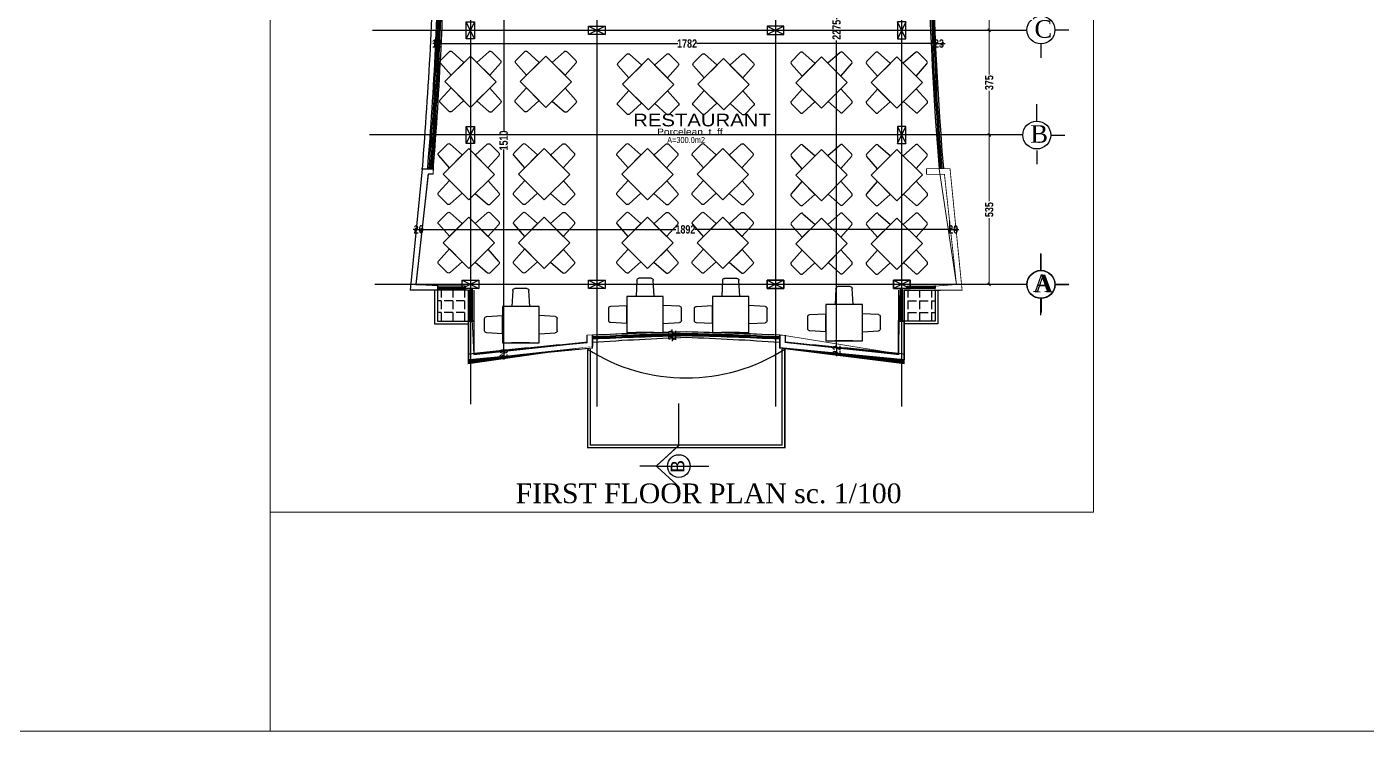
# Model space of a CAD drawing. Extents: x 285329 to 658348, y -83126 to -16980.
# Drawn here: x 344454 to 349257, y -43859 to -41335 of the extents above; entities that cross this region are included whole.
import ezdxf

# ---------------------------------------------------------------- set-up
doc = ezdxf.new("R2010")
doc.units = 0
doc.layers.get('0').update_dxf_attribs({"linetype": 'CONTINUOUS'})
doc.layers.get('DEFPOINTS').update_dxf_attribs({"color": 9, "linetype": 'CONTINUOUS'})
for name, color, linetype, lineweight in [('A-text finishing', 6, 'CONTINUOUS', 13), ('A-text function', 30, 'CONTINUOUS', 20), ('VIS', 8, 'CONTINUOUS', 18)]:
    doc.layers.add(name, color=color, linetype=linetype, lineweight=lineweight)
for name, color, linetype in [('AXIS', 1, 'CONTINUOUS'), ('COLUMN', 5, 'CONTINUOUS'), ('DIM', 3, 'CONTINUOUS'), ('FURNITURE', 4, 'CONTINUOUS'), ('TEXT', 3, 'CONTINUOUS'), ('WALL', 7, 'CONTINUOUS'), ('WALL1', 2, 'CONTINUOUS')]:
    doc.layers.add(name, color=color, linetype=linetype)
doc.styles.add('ARIAL', font='BOD_CB.TTF', dxfattribs={"width": 1.199999999999999})
doc.styles.add('CITYBLUEPRINT', font='cityb___.ttf', dxfattribs={"width": 0.8})
doc.styles.get("Standard").update_dxf_attribs({"font": 'sanss___.ttf', "height": 15})
doc.styles.add('style2', font='romantic.ttf', dxfattribs={"height": 50})
doc.dimstyles.new('50', dxfattribs={"dimtxt": 30, "dimasz": 10, "dimexe": 5, "dimexo": 6, "dimgap": 5, "dimtad": 0, "dimdec": 0, "dimdsep": 46, "dimtxsty": 'CITYBLUEPRINT', "dimblk1": 'OBLIQUE', "dimblk2": 'OBLIQUE', "dimsah": 1, "dimcen": 0.05, "dimdle": 0.03, "dimclre": 22, "dimclrt": 7, "dimadec": 0, "dimazin": 0, "dimtfac": 1, "dimtdec": 0, "dimtix": 1, "dimtmove": 0, "dimatfit": 3, "dimldrblk": 'OBLIQUE', "dimfxl": 1, "dimtolj": 1, "dimtzin": 0, "dimarcsym": 0})

# ---------------------------------------------------------------- blocks, each defined once
blk = doc.blocks.new('sec')
at = {"layer": 'WALL'}
for p, q in [((0, 105.8532076054325), (0, 319.4481774866144)), ((0, 105.8532076054325), (-115.7147705813695, 0)), ((-115.7147705813695, 0), (153.667668904105, 0)), ((0, -105.8532076054325), (0, -153.7743780556848))]:
    blk.add_line(p, q, dxfattribs=at)
at = {"layer": 'WALL', "const_width": 6}
for points in [[(0, 105.8532076054325), (-115.7147705813695, 0), (-201.5248270763404, 0)], [(0, -105.8532076054325), (-115.7147705813695, 0)]]:
    blk.add_lwpolyline(points, dxfattribs=at)
at = {"layer": 'WALL'}
blk.add_circle((0, 0), 57.93203715517805, dxfattribs=at)
blk = doc.blocks.new('COLUMN')
at = {"layer": 'AXIS'}
for p, q in [((236924.6994773077, -9644.256519553426), (236984.6994773077, -9674.256519553428)), ((236984.6994773077, -9644.256519553426), (236924.6994773077, -9674.256519553428))]:
    blk.add_line(p, q, dxfattribs=at)
at = {"layer": 'COLUMN'}
blk.add_lwpolyline([(236924.6994773077, -9644.256519553426), (236984.6994773077, -9644.256519553426), (236984.6994773077, -9674.256519553428), (236924.6994773077, -9674.256519553428)], close=True, dxfattribs=at)
blk = doc.blocks.new('_Oblique')
at = {"color": 0, "lineweight": -2}
blk.add_line((-0.5, -0.5), (0.5, 0.5), dxfattribs=at)
blk = doc.blocks.new('*D2209')
at = {"layer": 'DEFPOINTS', "color": 0, "linetype": 'Continuous', "lineweight": 5, "transparency": 16777216}
for p in [(329436.7379161645, -12603.67152189529), (329436.7379161645, -12978.66452399109), (329436.7379161645, -12978.66452399109)]:
    blk.add_point(p, dxfattribs=at)
at = {"layer": 'VIS', "color": 22, "linetype": 'Continuous', "lineweight": -2, "transparency": 16777216}
for p, q in [((329430.7379161645, -12603.67152189529), (329431.7379161645, -12603.67152189529)), ((329430.7379161645, -12978.66452399109), (329431.7379161645, -12978.66452399109))]:
    blk.add_line(p, q, dxfattribs=at)
at = {"layer": 'VIS', "color": 24, "linetype": 'Continuous', "lineweight": -2, "transparency": 16777216}
for p, q in [((329436.7379161645, -12603.64152189529), (329436.7379161645, -12761.48060077631)), ((329436.7379161645, -12978.69452399108), (329436.7379161645, -12820.85544511006))]:
    blk.add_line(p, q, dxfattribs=at)
at = {"layer": 'VIS', "color": 24, "linetype": 'Continuous', "lineweight": -2, "transparency": 16777216, "xscale": 10, "yscale": 10, "zscale": 10}
for p, rotation in [((329436.7379161645, -12603.67152189529), 90), ((329436.7379161645, -12978.66452399109), 270)]:
    blk.add_blockref('_Oblique', p, dxfattribs=dict(at, rotation=rotation))
at = {"layer": 'VIS', "color": 30, "linetype": 'Continuous', "lineweight": 5, "transparency": 16777216, "insert": (329436.7379161645, -12791.16802294313), "char_height": 30, "attachment_point": 5, "rotation": 90, "style": 'CITYBLUEPRINT'}
blk.add_mtext('\\A1;375', dxfattribs=at)
blk = doc.blocks.new('*D2210')
at = {"layer": 'DEFPOINTS', "color": 0, "linetype": 'Continuous', "lineweight": 5, "transparency": 16777216}
for p in [(329436.7379161645, -12978.66452399109), (329436.7379161637, -13353.66136426775), (329436.7379161645, -13353.66136426775)]:
    blk.add_point(p, dxfattribs=at)
at = {"layer": 'VIS', "color": 22, "linetype": 'Continuous', "lineweight": -2, "transparency": 16777216}
for p, q in [((329430.7379161645, -12978.66452399109), (329431.7379161645, -12978.66452399109)), ((329442.7379161637, -13353.66136426775), (329441.7379161645, -13353.66136426775))]:
    blk.add_line(p, q, dxfattribs=at)
at = {"layer": 'VIS', "color": 24, "linetype": 'Continuous', "lineweight": -2, "transparency": 16777216}
for p, q in [((329436.7379161645, -12978.63452399108), (329436.7379161645, -13136.47552196254)), ((329436.7379161645, -13353.69136426775), (329436.7379161645, -13195.85036629629))]:
    blk.add_line(p, q, dxfattribs=at)
at = {"layer": 'VIS', "color": 24, "linetype": 'Continuous', "lineweight": -2, "transparency": 16777216, "xscale": 10, "yscale": 10, "zscale": 10}
for p, rotation in [((329436.7379161645, -12978.66452399109), 90), ((329436.7379161645, -13353.66136426775), 270)]:
    blk.add_blockref('_Oblique', p, dxfattribs=dict(at, rotation=rotation))
at = {"layer": 'VIS', "color": 30, "linetype": 'Continuous', "lineweight": 5, "transparency": 16777216, "insert": (329436.7379161645, -13166.16294412937), "char_height": 30, "attachment_point": 5, "rotation": 90, "style": 'CITYBLUEPRINT'}
blk.add_mtext('\\A1;375', dxfattribs=at)
blk = doc.blocks.new('*D2211')
at = {"layer": 'DEFPOINTS', "color": 0, "linetype": 'Continuous', "lineweight": 5, "transparency": 16777216}
for p in [(329436.7379161645, -13353.69136426775), (329436.7379161637, -13888.53321777554), (329436.7379161653, -13888.53321777554)]:
    blk.add_point(p, dxfattribs=at)
at = {"layer": 'VIS', "color": 24, "linetype": 'Continuous', "lineweight": -2, "transparency": 16777216}
for p, q in [((329436.7379161653, -13353.66136426775), (329436.7379161653, -13591.15587757208)), ((329436.7379161653, -13888.56321777554), (329436.7379161653, -13651.06870447121))]:
    blk.add_line(p, q, dxfattribs=at)
at = {"layer": 'VIS', "color": 22, "linetype": 'Continuous', "lineweight": -2, "transparency": 16777216}
for p, q in [((329442.7379161645, -13353.69136426775), (329441.7379161652, -13353.69136426775)), ((329442.7379161637, -13888.53321777554), (329441.7379161652, -13888.53321777554))]:
    blk.add_line(p, q, dxfattribs=at)
at = {"layer": 'VIS', "color": 24, "linetype": 'Continuous', "lineweight": -2, "transparency": 16777216, "xscale": 10, "yscale": 10, "zscale": 10}
for p, rotation in [((329436.7379161653, -13353.69136426775), 90), ((329436.7379161653, -13888.53321777554), 270)]:
    blk.add_blockref('_Oblique', p, dxfattribs=dict(at, rotation=rotation))
at = {"layer": 'VIS', "color": 30, "linetype": 'Continuous', "lineweight": 5, "transparency": 16777216, "insert": (329436.7379161653, -13621.11229102159), "char_height": 30, "attachment_point": 5, "rotation": 90, "style": 'CITYBLUEPRINT'}
blk.add_mtext('\\A1;535', dxfattribs=at)
blk = doc.blocks.new('T')
at = {"layer": 'FURNITURE'}
for p, q in [((24.26008537464077, 40.2773500981275), (22.02245481364662, 0)), ((59.79252248664852, 45), (29.25238714070292, 45)), ((67.02245481364662, 0), (64.78482425265247, 40.2773500981275)), ((67.02245481364662, 0), (22.02245481364662, 0)), ((-45, -29.7299323269981), (-45, -60.2700676729437)), ((0, -22.5), (-40.2773500981275, -24.73763056099415)), ((0, -22.5), (0, -67.5)), ((90.71160120709101, -22.5), (130.9889513051603, -24.73763056099415)), ((90.71160120709101, -22.5), (90.71160120709101, -67.5)), ((135.711601207091, -29.7299323269981), (135.711601207091, -60.2700676729437)), ((-40.2773500981275, -65.26236943900585), (0, -67.5)), ((130.9889513051603, -65.26236943900585), (90.71160120709101, -67.5)), ((67.8558006035164, -90), (22.8558006035164, -90)), ((25.09343116451055, -130.2773500981275), (22.8558006035164, -90)), ((67.8558006035164, -90), (65.61817004252225, -130.2773500981275)), ((60.62586827651832, -135), (30.08573293057271, -135))]:
    blk.add_line(p, q, dxfattribs=at)
blk.add_lwpolyline([(90.71160120709101, -90), (0, -90), (0, 0), (90.71160120709101, 0)], close=True, dxfattribs=at)
for centre, start, end in [((29.25238714070292, 40), 90, 176.8201698792108), ((59.79252248664852, 40), 3.179830120789212, 90), ((-40.00000000005821, -29.7299323269981), 93.1798301207892, 180), ((130.711601207091, -29.7299323269981), 0, 86.82016987921078), ((-40.00000000005821, -60.2700676729437), 180, 266.8201698792108), ((130.711601207091, -60.2700676729437), 273.1798301207892, 0), ((30.08573293057271, -130), 183.1798301207891, 270), ((60.6258682764601, -130), 270, 356.8201698792108)]:
    blk.add_arc(centre, 5, start, end, dxfattribs=at)
at = {"layer": 'WALL'}
blk.add_line((124.2175085435156, -65), (124.2175085435156, -65), dxfattribs=at)
blk = doc.blocks.new('I768')
at = {"layer": 'FURNITURE'}
for p, q in [((346190.6930618874, -28974.32270253978), (346187.4708738796, -29032.32208668119)), ((346241.8597713291, -28967.52208668109), (346197.8819764306, -28967.52208668106)), ((346252.2708738801, -29032.32208668119), (346249.0486858722, -28974.32270253978)), ((346285.1832267495, -29032.32208668119), (346154.5585210102, -29032.32208668122)), ((346154.5585210102, -29032.32208668122), (346154.5585210102, -29161.9220866814)), ((346252.2708738801, -29032.32208668119), (346187.4708738796, -29032.32208668119)), ((346285.1832267495, -29161.9220866814), (346285.1832267495, -29032.32208668119)), ((346089.7585210097, -29119.11098413046), (346089.7585210097, -29075.13318923222)), ((346096.5591368684, -29067.94427468909), (346154.5585210102, -29064.72208668121)), ((346154.5585210102, -29129.52208668132), (346154.5585210102, -29064.72208668121)), ((346343.1826108911, -29067.94427468906), (346285.1832267495, -29064.72208668125)), ((346285.1832267495, -29129.52208668135), (346285.1832267495, -29064.72208668125)), ((346349.98322675, -29119.11098413046), (346349.98322675, -29075.13318923225)), ((346154.5585210102, -29129.52208668132), (346096.5591368684, -29126.29989867353)), ((346285.1832267495, -29129.52208668135), (346343.1826108911, -29126.29989867351)), ((346154.5585210102, -29161.9220866814), (346285.1832267495, -29161.9220866814)), ((346251.0708559427, -29161.92208668143), (346186.2708559421, -29161.92208668143))]:
    blk.add_line(p, q, dxfattribs=at)
at = {"layer": 'FURNITURE', "extrusion": (0, 0, -1)}
for centre, major_axis, ratio, start_param, end_param in [((346197.8819764306, -28974.7220866811), (-7.200000000072266, 8e-16), 0.9999999999946334, 0.0554985052594907, 1.570796326798111), ((346241.859771329, -28974.72208668107), (-7.200000000036696, 8e-16), 0.9999999999938572, 1.570796326792395, 3.086094148330695), ((346096.9585210097, -29075.13318923225), (-7.200000000056778, 7.999999999999999e-16), 0.9999999999934434, 0, 1.515297821532736), ((346342.7832267499, -29075.13318923222), (-7.200000000056778, 7.999999999999999e-16), 0.999999999993198, 1.626294832057042, 3.141592653589793), ((346096.9585210097, -29119.11098413046), (-7.200000000056778, 7.999999999999999e-16), 0.9999999999935545, 4.767887485646479, 6.283185307179585), ((346342.78322675, -29119.11098413046), (-7.200000000056778, 7.999999999999999e-16), 0.9999999999934434, 3.141592653589793, 4.65689047512253)]:
    blk.add_ellipse(centre, major_axis=major_axis, ratio=ratio, start_param=start_param, end_param=end_param, dxfattribs=at)
at = {"layer": 'WALL'}
blk.add_line((346333.4317333143, -29068.32208668125), (346333.4317333143, -29068.32208668125), dxfattribs=at)
blk = doc.blocks.new('*D2409')
at = {"layer": 'DEFPOINTS', "color": 0, "linetype": 'Continuous', "lineweight": 5, "transparency": 16777216}
for p in [(346162.294915377, -40987.71338443351), (346162.7673977265, -42497.22839733674), (346163.1272383931, -42497.22839733674)]:
    blk.add_point(p, dxfattribs=at)
at = {"layer": 'VIS', "color": 0, "linetype": 'Continuous', "lineweight": -2, "transparency": 16777216}
for p, q in [((346163.1272383931, -40987.68338443351), (346163.1272383931, -41710.78097805822)), ((346163.1272383931, -42497.25839733674), (346163.1272383931, -41774.16080371202))]:
    blk.add_line(p, q, dxfattribs=at)
at = {"layer": 'VIS', "color": 22, "linetype": 'Continuous', "lineweight": -2, "transparency": 16777216}
for p, q in [((346168.294915377, -40987.71338443351), (346168.1272383931, -40987.71338443351)), ((346168.7673977265, -42497.22839733674), (346168.1272383931, -42497.22839733674))]:
    blk.add_line(p, q, dxfattribs=at)
at = {"layer": 'VIS', "color": 0, "linetype": 'Continuous', "lineweight": -2, "transparency": 16777216, "xscale": 10, "yscale": 10, "zscale": 10}
for p, rotation in [((346163.1272383931, -40987.71338443351), 90), ((346163.1272383931, -42497.22839733674), 270)]:
    blk.add_blockref('_Oblique', p, dxfattribs=dict(at, rotation=rotation))
at = {"layer": 'VIS', "color": 7, "linetype": 'Continuous', "lineweight": 5, "transparency": 16777216, "insert": (346163.1272383931, -41742.47089088507), "char_height": 30, "attachment_point": 5, "rotation": 90, "style": 'CITYBLUEPRINT'}
blk.add_mtext('\\A1;1510', dxfattribs=at)
blk = doc.blocks.new('*D2410')
at = {"layer": 'DEFPOINTS', "color": 0, "linetype": 'Continuous', "lineweight": 5, "transparency": 16777216}
for p in [(346162.7673977265, -42497.22839733674), (346154.994478656, -42517.08778689982), (346163.1272383931, -42517.08778689982)]:
    blk.add_point(p, dxfattribs=at)
at = {"layer": 'VIS', "color": 0, "linetype": 'Continuous', "lineweight": -2, "transparency": 16777216}
for p, q in [((346163.1272383931, -42497.22839733674), (346163.1272383931, -42487.22839733674)), ((346163.1272383931, -42497.22839733674), (346163.1272383931, -42517.08778689982)), ((346163.1272383931, -42517.08778689982), (346163.1272383931, -42527.08778689982))]:
    blk.add_line(p, q, dxfattribs=at)
at = {"layer": 'VIS', "color": 22, "linetype": 'Continuous', "lineweight": -2, "transparency": 16777216}
for p, q in [((346168.7673977265, -42497.22839733674), (346168.1272383931, -42497.22839733674)), ((346160.994478656, -42517.08778689982), (346168.1272383931, -42517.08778689982))]:
    blk.add_line(p, q, dxfattribs=at)
at = {"layer": 'VIS', "color": 0, "linetype": 'Continuous', "lineweight": -2, "transparency": 16777216, "xscale": 10, "yscale": 10, "zscale": 10}
for p, rotation in [((346163.1272383931, -42497.22839733674), 270), ((346163.1272383931, -42517.08778689982), 90)]:
    blk.add_blockref('_Oblique', p, dxfattribs=dict(at, rotation=rotation))
at = {"layer": 'VIS', "color": 7, "linetype": 'Continuous', "lineweight": 5, "transparency": 16777216, "insert": (346163.1272383931, -42507.15809211822), "char_height": 30, "attachment_point": 5, "rotation": 90, "style": 'CITYBLUEPRINT'}
blk.add_mtext('\\A1;20', dxfattribs=at)
blk = doc.blocks.new('*D2415')
at = {"layer": 'DEFPOINTS', "color": 0, "linetype": 'Continuous', "lineweight": 5, "transparency": 16777216}
for p in [(346763.432800816, -42451.24781487978), (346766.5653096863, -42451.24781487978), (346776.6576260912, -42429.3447730499)]:
    blk.add_point(p, dxfattribs=at)
at = {"layer": 'VIS', "color": 22, "linetype": 'Continuous', "lineweight": -2, "transparency": 16777216}
for p, q in [((346770.6576260912, -42429.3447730499), (346761.5653096863, -42429.3447730499)), ((346769.432800816, -42451.24781487978), (346771.5653096863, -42451.24781487978))]:
    blk.add_line(p, q, dxfattribs=at)
at = {"layer": 'VIS', "color": 0, "linetype": 'Continuous', "lineweight": -2, "transparency": 16777216}
for p, q in [((346766.5653096863, -42429.3447730499), (346766.5653096863, -42419.3447730499)), ((346766.5653096863, -42429.3447730499), (346766.5653096863, -42451.24781487978)), ((346766.5653096863, -42451.24781487978), (346766.5653096863, -42461.24781487978))]:
    blk.add_line(p, q, dxfattribs=at)
at = {"layer": 'VIS', "color": 0, "linetype": 'Continuous', "lineweight": -2, "transparency": 16777216, "xscale": 10, "yscale": 10, "zscale": 10}
for p, rotation in [((346766.5653096863, -42429.3447730499), 270), ((346766.5653096863, -42451.24781487978), 90)]:
    blk.add_blockref('_Oblique', p, dxfattribs=dict(at, rotation=rotation))
at = {"layer": 'VIS', "color": 7, "linetype": 'Continuous', "lineweight": 5, "transparency": 16777216, "insert": (346766.5653096863, -42440.29629396478), "char_height": 30, "attachment_point": 5, "rotation": 90, "style": 'CITYBLUEPRINT'}
blk.add_mtext('\\A1;22', dxfattribs=at)
blk = doc.blocks.new('*D2419')
at = {"layer": 'DEFPOINTS', "color": 0, "linetype": 'Continuous', "lineweight": 5, "transparency": 16777216}
for p in [(347356.022350778, -40208.29271339197), (347356.022350778, -42483.29230182619), (347359.4772340707, -42483.29230182619)]:
    blk.add_point(p, dxfattribs=at)
at = {"layer": 'VIS', "color": 22, "linetype": 'Continuous', "lineweight": -2, "transparency": 16777216}
for p, q in [((347350.022350778, -40208.29271339197), (347351.022350778, -40208.29271339197)), ((347353.4772340707, -42483.29230182619), (347351.022350778, -42483.29230182619))]:
    blk.add_line(p, q, dxfattribs=at)
at = {"layer": 'VIS', "color": 0, "linetype": 'Continuous', "lineweight": -2, "transparency": 16777216}
for p, q in [((347356.022350778, -40208.26271339197), (347356.022350778, -41307.34792479463)), ((347356.022350778, -42483.32230182619), (347356.022350778, -41384.23709042352))]:
    blk.add_line(p, q, dxfattribs=at)
at = {"layer": 'VIS', "color": 0, "linetype": 'Continuous', "lineweight": -2, "transparency": 16777216, "xscale": 10, "yscale": 10, "zscale": 10}
for p, rotation in [((347356.022350778, -40208.29271339197), 90), ((347356.022350778, -42483.29230182619), 270)]:
    blk.add_blockref('_Oblique', p, dxfattribs=dict(at, rotation=rotation))
at = {"layer": 'VIS', "color": 7, "linetype": 'Continuous', "lineweight": 5, "transparency": 16777216, "insert": (347356.022350778, -41345.79250760902), "char_height": 30, "attachment_point": 5, "rotation": 90, "style": 'CITYBLUEPRINT'}
blk.add_mtext('\\A1;2275', dxfattribs=at)
blk = doc.blocks.new('*D2420')
at = {"layer": 'DEFPOINTS', "color": 0, "linetype": 'Continuous', "lineweight": 5, "transparency": 16777216}
for p in [(347356.022350778, -42505.19631585323), (347357.3476943809, -42505.19631585323), (347359.4772340707, -42483.29230182619)]:
    blk.add_point(p, dxfattribs=at)
at = {"layer": 'VIS', "color": 22, "linetype": 'Continuous', "lineweight": -2, "transparency": 16777216}
for p, q in [((347353.4772340707, -42483.29230182619), (347351.022350778, -42483.29230182619)), ((347351.3476943809, -42505.19631585323), (347351.022350778, -42505.19631585323))]:
    blk.add_line(p, q, dxfattribs=at)
at = {"layer": 'VIS', "color": 0, "linetype": 'Continuous', "lineweight": -2, "transparency": 16777216}
for p, q in [((347356.022350778, -42483.29230182619), (347356.022350778, -42473.29230182619)), ((347356.022350778, -42483.29230182619), (347356.022350778, -42505.19631585323)), ((347356.022350778, -42505.19631585323), (347356.022350778, -42515.19631585323))]:
    blk.add_line(p, q, dxfattribs=at)
at = {"layer": 'VIS', "color": 0, "linetype": 'Continuous', "lineweight": -2, "transparency": 16777216, "xscale": 10, "yscale": 10, "zscale": 10}
for p, rotation in [((347356.022350778, -42483.29230182619), 270), ((347356.022350778, -42505.19631585323), 90)]:
    blk.add_blockref('_Oblique', p, dxfattribs=dict(at, rotation=rotation))
at = {"layer": 'VIS', "color": 7, "linetype": 'Continuous', "lineweight": 5, "transparency": 16777216, "insert": (347356.022350778, -42494.24430883965), "char_height": 30, "attachment_point": 5, "rotation": 90, "style": 'CITYBLUEPRINT'}
blk.add_mtext('\\A1;22', dxfattribs=at)
blk = doc.blocks.new('*D2447')
at = {"layer": 'DEFPOINTS', "color": 0, "linetype": 'Continuous', "lineweight": 5, "transparency": 16777216}
for p in [(345929.1080185919, -41395.27874665294), (345919.1184434237, -41401.98098008314), (345929.1080185919, -41402.4374753846)]:
    blk.add_point(p, dxfattribs=at)
at = {"layer": 'VIS', "color": 0, "linetype": 'Continuous', "lineweight": -2, "transparency": 16777216}
for p, q in [((345919.1184434237, -41395.27874665294), (345909.1184434237, -41395.27874665294)), ((345919.1184434237, -41395.27874665294), (345929.1080185919, -41395.27874665294)), ((345929.1080185919, -41395.27874665294), (345939.1080185919, -41395.27874665294))]:
    blk.add_line(p, q, dxfattribs=at)
at = {"layer": 'VIS', "color": 22, "linetype": 'Continuous', "lineweight": -2, "transparency": 16777216}
for p, q in [((345919.1184434237, -41395.98098008314), (345919.1184434237, -41390.27874665294)), ((345929.1080185919, -41396.4374753846), (345929.1080185919, -41390.27874665294))]:
    blk.add_line(p, q, dxfattribs=at)
at = {"layer": 'VIS', "color": 0, "linetype": 'Continuous', "lineweight": -2, "transparency": 16777216, "xscale": 10, "yscale": 10, "zscale": 10}
blk.add_blockref('_Oblique', (345919.1184434237, -41395.27874665294), dxfattribs=at)
at = {"layer": 'VIS', "color": 0, "linetype": 'Continuous', "lineweight": -2, "transparency": 16777216, "xscale": 10, "yscale": 10, "zscale": 10, "rotation": 180}
blk.add_blockref('_Oblique', (345929.1080185919, -41395.27874665294), dxfattribs=at)
at = {"layer": 'VIS', "color": 7, "linetype": 'Continuous', "lineweight": 5, "transparency": 16777216, "insert": (345924.1132310078, -41395.27874665294), "char_height": 30, "attachment_point": 5, "style": 'CITYBLUEPRINT'}
blk.add_mtext('\\A1;10', dxfattribs=at)
blk = doc.blocks.new('*D2448')
at = {"layer": 'DEFPOINTS', "color": 0, "linetype": 'Continuous', "lineweight": 5, "transparency": 16777216}
for p in [(347711.234237278, -41390.5011133609), (347711.234237278, -41395.27874665294), (345929.1080185919, -41402.4374753846)]:
    blk.add_point(p, dxfattribs=at)
at = {"layer": 'VIS', "color": 0, "linetype": 'Continuous', "lineweight": -2, "transparency": 16777216}
for p, q in [((345929.0780185919, -41395.27874665294), (346786.6281640495, -41395.27874665294)), ((347711.264237278, -41395.27874665294), (346853.7140918204, -41395.27874665294))]:
    blk.add_line(p, q, dxfattribs=at)
at = {"layer": 'VIS', "color": 22, "linetype": 'Continuous', "lineweight": -2, "transparency": 16777216}
for p, q in [((345929.1080185919, -41396.4374753846), (345929.1080185919, -41390.27874665294)), ((347711.234237278, -41396.5011133609), (347711.234237278, -41400.27874665294))]:
    blk.add_line(p, q, dxfattribs=at)
at = {"layer": 'VIS', "color": 0, "linetype": 'Continuous', "lineweight": -2, "transparency": 16777216, "xscale": 10, "yscale": 10, "zscale": 10, "rotation": 180}
blk.add_blockref('_Oblique', (345929.1080185919, -41395.27874665294), dxfattribs=at)
at = {"layer": 'VIS', "color": 0, "linetype": 'Continuous', "lineweight": -2, "transparency": 16777216, "xscale": 10, "yscale": 10, "zscale": 10}
blk.add_blockref('_Oblique', (347711.234237278, -41395.27874665294), dxfattribs=at)
at = {"layer": 'VIS', "color": 7, "linetype": 'Continuous', "lineweight": 5, "transparency": 16777216, "insert": (346820.1711279349, -41395.27874665294), "char_height": 30, "attachment_point": 5, "style": 'CITYBLUEPRINT'}
blk.add_mtext('\\A1;1782', dxfattribs=at)
blk = doc.blocks.new('*D2449')
at = {"layer": 'DEFPOINTS', "color": 0, "linetype": 'Continuous', "lineweight": 5, "transparency": 16777216}
for p in [(347711.234237278, -41390.5011133609), (347734.4713787279, -41389.47522374648), (347734.4713787279, -41395.27874665294)]:
    blk.add_point(p, dxfattribs=at)
at = {"layer": 'VIS', "color": 0, "linetype": 'Continuous', "lineweight": -2, "transparency": 16777216}
for p, q in [((347711.234237278, -41395.27874665294), (347701.234237278, -41395.27874665294)), ((347711.234237278, -41395.27874665294), (347734.4713787279, -41395.27874665294)), ((347734.4713787279, -41395.27874665294), (347744.4713787279, -41395.27874665294))]:
    blk.add_line(p, q, dxfattribs=at)
at = {"layer": 'VIS', "color": 22, "linetype": 'Continuous', "lineweight": -2, "transparency": 16777216}
for p, q in [((347711.234237278, -41396.5011133609), (347711.234237278, -41400.27874665294)), ((347734.4713787279, -41395.47522374648), (347734.4713787279, -41400.27874665294))]:
    blk.add_line(p, q, dxfattribs=at)
at = {"layer": 'VIS', "color": 0, "linetype": 'Continuous', "lineweight": -2, "transparency": 16777216, "xscale": 10, "yscale": 10, "zscale": 10}
blk.add_blockref('_Oblique', (347711.234237278, -41395.27874665294), dxfattribs=at)
at = {"layer": 'VIS', "color": 0, "linetype": 'Continuous', "lineweight": -2, "transparency": 16777216, "xscale": 10, "yscale": 10, "zscale": 10, "rotation": 180}
blk.add_blockref('_Oblique', (347734.4713787279, -41395.27874665294), dxfattribs=at)
at = {"layer": 'VIS', "color": 7, "linetype": 'Continuous', "lineweight": 5, "transparency": 16777216, "insert": (347722.852808003, -41395.27874665294), "char_height": 30, "attachment_point": 5, "style": 'CITYBLUEPRINT'}
blk.add_mtext('\\A1;23', dxfattribs=at)
blk = doc.blocks.new('*D2450')
at = {"layer": 'DEFPOINTS', "color": 0, "linetype": 'Continuous', "lineweight": 5, "transparency": 16777216}
for p in [(345868.25497293, -42060.99278717882), (345848.6539409542, -42077.26615229031), (345868.25497293, -42079.4129825634)]:
    blk.add_point(p, dxfattribs=at)
at = {"layer": 'VIS', "color": 0, "linetype": 'Continuous', "lineweight": -2, "transparency": 16777216}
for p, q in [((345848.6539409542, -42060.99278717882), (345838.6539409542, -42060.99278717882)), ((345848.6539409542, -42060.99278717882), (345868.25497293, -42060.99278717882)), ((345868.25497293, -42060.99278717882), (345878.25497293, -42060.99278717882))]:
    blk.add_line(p, q, dxfattribs=at)
at = {"layer": 'VIS', "color": 22, "linetype": 'Continuous', "lineweight": -2, "transparency": 16777216}
for p, q in [((345848.6539409542, -42071.26615229031), (345848.6539409542, -42055.99278717882)), ((345868.25497293, -42073.4129825634), (345868.25497293, -42055.99278717882))]:
    blk.add_line(p, q, dxfattribs=at)
at = {"layer": 'VIS', "color": 0, "linetype": 'Continuous', "lineweight": -2, "transparency": 16777216, "xscale": 10, "yscale": 10, "zscale": 10}
blk.add_blockref('_Oblique', (345848.6539409542, -42060.99278717882), dxfattribs=at)
at = {"layer": 'VIS', "color": 0, "linetype": 'Continuous', "lineweight": -2, "transparency": 16777216, "xscale": 10, "yscale": 10, "zscale": 10, "rotation": 180}
blk.add_blockref('_Oblique', (345868.25497293, -42060.99278717882), dxfattribs=at)
at = {"layer": 'VIS', "color": 7, "linetype": 'Continuous', "lineweight": 5, "transparency": 16777216, "insert": (345858.4544569422, -42060.99278717882), "char_height": 30, "attachment_point": 5, "style": 'CITYBLUEPRINT'}
blk.add_mtext('\\A1;20', dxfattribs=at)
blk = doc.blocks.new('*D2451')
at = {"layer": 'DEFPOINTS', "color": 0, "linetype": 'Continuous', "lineweight": 5, "transparency": 16777216}
for p in [(347760.3117116903, -42026.50793510987), (347760.3117116903, -42060.99278717882), (345868.25497293, -42079.4129825634)]:
    blk.add_point(p, dxfattribs=at)
at = {"layer": 'VIS', "color": 0, "linetype": 'Continuous', "lineweight": -2, "transparency": 16777216}
for p, q in [((345868.22497293, -42060.99278717882), (346780.3070035804, -42060.99278717882)), ((347760.3417116904, -42060.99278717882), (346848.25968104, -42060.99278717882))]:
    blk.add_line(p, q, dxfattribs=at)
at = {"layer": 'VIS', "color": 22, "linetype": 'Continuous', "lineweight": -2, "transparency": 16777216}
for p, q in [((345868.25497293, -42073.4129825634), (345868.25497293, -42055.99278717882)), ((347760.3117116903, -42032.50793510987), (347760.3117116903, -42065.99278717882))]:
    blk.add_line(p, q, dxfattribs=at)
at = {"layer": 'VIS', "color": 0, "linetype": 'Continuous', "lineweight": -2, "transparency": 16777216, "xscale": 10, "yscale": 10, "zscale": 10, "rotation": 180}
blk.add_blockref('_Oblique', (345868.25497293, -42060.99278717882), dxfattribs=at)
at = {"layer": 'VIS', "color": 0, "linetype": 'Continuous', "lineweight": -2, "transparency": 16777216, "xscale": 10, "yscale": 10, "zscale": 10}
blk.add_blockref('_Oblique', (347760.3117116903, -42060.99278717882), dxfattribs=at)
at = {"layer": 'VIS', "color": 7, "linetype": 'Continuous', "lineweight": 5, "transparency": 16777216, "insert": (346814.2833423102, -42060.99278717882), "char_height": 30, "attachment_point": 5, "style": 'CITYBLUEPRINT'}
blk.add_mtext('\\A1;1892', dxfattribs=at)
blk = doc.blocks.new('*D2452')
at = {"layer": 'DEFPOINTS', "color": 0, "linetype": 'Continuous', "lineweight": 5, "transparency": 16777216}
for p in [(347764.0887130478, -42060.99278717718), (347783.8928098471, -42059.02309533573), (347783.8928098471, -42060.99278717882)]:
    blk.add_point(p, dxfattribs=at)
at = {"layer": 'VIS', "color": 0, "linetype": 'Continuous', "lineweight": -2, "transparency": 16777216}
for p, q in [((347764.0887130478, -42060.99278717882), (347754.0887130478, -42060.99278717882)), ((347764.0887130478, -42060.99278717882), (347783.8928098471, -42060.99278717882)), ((347783.8928098471, -42060.99278717882), (347793.8928098471, -42060.99278717882))]:
    blk.add_line(p, q, dxfattribs=at)
at = {"layer": 'VIS', "color": 22, "linetype": 'Continuous', "lineweight": -2, "transparency": 16777216}
for p, q in [((347764.0887130478, -42066.99278717718), (347764.0887130478, -42065.99278717882)), ((347783.8928098471, -42065.02309533573), (347783.8928098471, -42065.99278717882))]:
    blk.add_line(p, q, dxfattribs=at)
at = {"layer": 'VIS', "color": 0, "linetype": 'Continuous', "lineweight": -2, "transparency": 16777216, "xscale": 10, "yscale": 10, "zscale": 10}
blk.add_blockref('_Oblique', (347764.0887130478, -42060.99278717882), dxfattribs=at)
at = {"layer": 'VIS', "color": 0, "linetype": 'Continuous', "lineweight": -2, "transparency": 16777216, "xscale": 10, "yscale": 10, "zscale": 10, "rotation": 180}
blk.add_blockref('_Oblique', (347783.8928098471, -42060.99278717882), dxfattribs=at)
at = {"layer": 'VIS', "color": 7, "linetype": 'Continuous', "lineweight": 5, "transparency": 16777216, "insert": (347773.9907614475, -42060.99278717882), "char_height": 30, "attachment_point": 5, "style": 'CITYBLUEPRINT'}
blk.add_mtext('\\A1;20', dxfattribs=at)
blk = doc.blocks.new('cbcb')
at = {"layer": 'AXIS'}
for p, q in [((327577.9315000264, -10741.61950025301), (327577.9470247301, -14318.49694649232)), ((328030.9518616301, -10741.68622763726), (328030.4239028826, -14326.06264830458)), ((328671.2707710166, -10741.78054305777), (328670.7428261613, -14326.06264830458)), ((329123.2197043137, -10741.84711262657), (329122.6917594584, -14326.12921787338)), ((327226.5972429404, -12978.66452399108), (329571.9645302789, -12978.66452399108)), ((329671.9496513559, -12977.44482283528), (329721.9496513558, -12977.44482283528)), ((329621.949651356, -13027.44482283528), (329621.949651356, -13077.44482283528)), ((329607.2991260899, -13303.71840465974), (329607.2991260899, -13243.28975497657)), ((329557.2991586259, -13353.66136426799), (327215.7118144301, -13353.66136426356)), ((329657.2991260898, -13353.71840465974), (329707.2991260898, -13353.71840465974)), ((329607.2991260899, -13408.71840465974), (329607.2991260899, -13458.71840465974)), ((329621.9644977424, -13838.5902581673), (329621.9644977424, -13778.16160848412)), ((327235.0907549859, -13888.53321777554), (329571.9645302784, -13888.53321777554)), ((329671.9644977423, -13888.59025816728), (329721.9644977423, -13888.59025816728)), ((329621.9644977424, -13999.01890785046), (329621.9644977424, -13938.59025816728))]:
    blk.add_line(p, q, dxfattribs=at)
for centre in [(329621.949651356, -12977.44482283528), (329607.2991260899, -13353.71840465974), (329621.9644977424, -13888.59025816728)]:
    blk.add_circle(centre, 50, dxfattribs=at)
at = {"layer": 'WALL', "linetype": 'Continuous', "rotation": 270.0000000024456}
for p in [(337237.2035341681, 223976.0349537283), (337237.2035341674, 223601.0381134551)]:
    blk.add_blockref('COLUMN', p, dxfattribs=at)
at = {"layer": 'WALL', "linetype": 'Continuous'}
for p in [(91075.9228898383, -3319.40800443765), (90623.24754742248, -4229.276698222126), (91075.72442557492, -4229.276698222126), (91716.04334885355, -4229.276698222126), (92168.52022700595, -4229.276698222126)]:
    blk.add_blockref('COLUMN', p, dxfattribs=at)
at = {"layer": 'WALL', "linetype": 'Continuous', "xscale": -1}
for p in [(565625.2438392055, -3319.40800443765), (565625.4423034688, -4229.276698222126), (566077.9191816213, -4229.276698222126)]:
    blk.add_blockref('COLUMN', p, dxfattribs=at)
for p, rotation in [((338782.4762238671, -249933.3640012988), 270), ((319463.9631847672, 223601.0381130483), 90)]:
    blk.add_blockref('COLUMN', p, dxfattribs=dict(at, rotation=rotation))
at = {"layer": 'TEXT', "char_height": 63, "attachment_point": 1, "style": 'style2'}
for s, insert, width in [('C', (329598.8614255739, -12942.27307844638), 240.4607), ('B', (329584.2109003079, -13318.54666027085), 240.46074), ('A', (329592.6753865733, -13853.41851377842), 240.46074)]:
    blk.add_mtext(s, dxfattribs=dict(at, insert=insert, width=width))
at = {"layer": 'VIS', "linetype": 'Continuous', "lineweight": 5}
for base, p1, p2, picture, middle in [((329436.7379161645, -12978.66452399109), (329436.7379161645, -12603.67152189529), (329436.7379161645, -12978.66452399109), '*D2209', (329436.7379161645, -12791.16802294313)), ((329436.7379161645, -13353.66136426775), (329436.7379161645, -12978.66452399109), (329436.7379161637, -13353.66136426775), '*D2210', (329436.7379161645, -13166.16294412937)), ((329436.7379161653, -13888.53321777554), (329436.7379161645, -13353.69136426775), (329436.7379161637, -13888.53321777554), '*D2211', (329436.7379161653, -13621.11229102159))]:
    dim = blk.add_linear_dim(base=base, p1=p1, p2=p2, angle=90, dimstyle='50', override={"dimtmove": 1}, dxfattribs=at)
    dim.commit()
    dim.dimension.update_dxf_attribs({"geometry": picture, "text_midpoint": middle})

msp = doc.modelspace()

# ---------------------------------------------------------------- hatches: boundary and pattern name
at = {"layer": 'AXIS'}
h = msp.add_hatch(dxfattribs=at)
h.set_pattern_fill('ANGLE', color=256, scale=6, style=0)
h.set_pattern_definition([(180, (584532.5164088404, -51117.66701360109), (0, -41.90999999999998), [30.48, -11.43]), (270, (584532.5164088404, -51117.66701360109), (41.90999999999998, -2.6e-15), [30.48, -11.43])])
h.paths.add_polyline_path([(345925.4808973608, -42389.63843490228), (346036.5442519494, -42389.63843490223), (346036.5442519494, -42278.57508031371), (345925.4808973608, -42278.57508031402)])
h = msp.add_hatch(dxfattribs=at)
h.set_pattern_fill('ANGLE', color=256, scale=6, style=0)
h.set_pattern_definition([(0, (109101.8447746416, -51117.66701360109), (0, -41.90999999999998), [30.48, -11.43]), (270, (109101.8447746416, -51117.66701360109), (-41.90999999999998, -2.6e-15), [30.48, -11.43])])
h.paths.add_polyline_path([(347708.8802861214, -42389.63843490228), (347597.8169315328, -42389.63843490223), (347597.8169315328, -42278.57508031371), (347708.8802861214, -42278.57508031402)])

# ---------------------------------------------------------------- linework, layer by layer
for p, q in [((348088.5617249615, -42208.63212070544), (348088.5617249615, -42148.20347102226)), ((348138.5617249614, -42258.63212070542), (348188.5617249614, -42258.63212070542)), ((348088.5617249615, -42308.63212070544), (348088.5617249615, -42358.63212070544))]:
    msp.add_line(p, q, dxfattribs=at)
msp.add_circle((348088.5617249615, -42258.63212070542), 50, dxfattribs=at)
at = {"layer": 'COLUMN', "linetype": 'Continuous', "lineweight": 5}
msp.add_lwpolyline([(348276.5583036028, -38874.38633588795), (348276.5583036028, -43074.38633588795), (345326.5583036028, -43074.38633588795), (345326.5583036028, -38874.38633588795)], close=True, dxfattribs=at)
at = {"layer": 'FURNITURE', "ltscale": 3}
for points in [[(346026.5442519494, -42272.40402071294), (346026.5442519494, -42264.74613991461), (345925.4808973609, -42264.74613991483), (345925.4808973609, -42272.40402071316)], [(346026.5442519494, -42272.40402071294), (346026.5442519494, -42264.74613991461), (345925.4808973609, -42264.74613991483), (345925.4808973609, -42272.40402071316)], [(347607.8169315329, -42272.40402071294), (347607.8169315329, -42264.74613991461), (347708.8802861214, -42264.74613991483), (347708.8802861214, -42272.40402071316)], [(346042.7153115503, -42273.57508031368), (346050.3731923485, -42273.57508031368), (346050.3731923485, -42389.63843490221), (346042.7153115503, -42389.63843490221)], [(346042.7153115503, -42273.57508031368), (346050.3731923485, -42273.57508031368), (346050.3731923485, -42389.63843490221), (346042.7153115503, -42389.63843490221)], [(347591.645871932, -42273.57508031368), (347583.9879911338, -42273.57508031368), (347583.9879911338, -42389.63843490221), (347591.645871932, -42389.63843490221)], [(347591.645871932, -42273.57508031368), (347583.9879911338, -42273.57508031368), (347583.9879911338, -42389.63843490221), (347591.645871932, -42389.63843490221)]]:
    msp.add_lwpolyline(points, close=True, dxfattribs=at)
for points in [[(346036.5442519496, -42278.57508031371), (345905.4808973611, -42278.57508031404)], [(346036.5442519496, -42278.57508031371), (345925.4808973609, -42278.57508031404)], [(346036.5442519496, -42278.57508031363), (346036.5442519496, -42409.63843490218)], [(346036.5442519494, -42278.57508031363), (346036.5442519494, -42409.63843490218)], [(346056.5442519495, -42278.57508031382), (346056.5442519495, -42508.57508031384), (346461.7233456228, -42465.29412971473), (346461.7233456228, -42440.23193963879)], [(347577.8169315329, -42278.57508031382), (347577.8169315329, -42508.57508031384), (347172.6378378596, -42465.29412971473), (347172.6378378596, -42440.23193963879)], [(347597.816931533, -42278.57508031363), (347597.816931533, -42409.63843490218)], [(347597.8169315328, -42278.57508031363), (347597.8169315328, -42409.63843490218)], [(347597.8169315327, -42278.57508031371), (347728.8802861212, -42278.57508031404)]]:
    msp.add_lwpolyline(points, dxfattribs=at)
at = {"layer": 'FURNITURE'}
for points in [[(345915.4808973609, -42278.57508031368), (345915.4808973609, -42399.6384349023), (346036.5442519496, -42399.63843490223)], [(345915.4808973608, -42278.57508031368), (345915.4808973608, -42399.6384349023), (346036.5442519494, -42399.63843490223)], [(347718.8802861216, -42278.57508031368), (347718.8802861216, -42399.6384349023), (347597.816931533, -42399.63843490223)], [(347718.8802861213, -42278.57508031368), (347718.8802861213, -42399.6384349023), (347597.8169315328, -42399.63843490223)]]:
    msp.add_lwpolyline(points, dxfattribs=at)
for points in [[(346036.5442519492, -42278.57508031371), (345925.4808973609, -42278.57508031378), (345925.4808973609, -42389.63843490228), (346036.5442519492, -42389.63843490223)], [(346036.5442519492, -42278.57508031371), (345925.4808973608, -42278.57508031378), (345925.4808973608, -42389.63843490228), (346036.5442519492, -42389.63843490223)], [(347597.816931533, -42278.57508031371), (347708.8802861214, -42278.57508031378), (347708.8802861214, -42389.63843490228), (347597.816931533, -42389.63843490223)], [(347597.816931533, -42278.57508031371), (347708.8802861214, -42278.57508031378), (347708.8802861214, -42389.63843490228), (347597.816931533, -42389.63843490223)]]:
    msp.add_lwpolyline(points, close=True, dxfattribs=at)
at = {"layer": 'FURNITURE', "const_width": 5}
for points in [[(346463.8909519103, -42490.03394999603), (346463.8909519103, -42842.89830255551), (346817.180591741, -42842.89830255545)], [(346473.8909519103, -42489.38909901221), (346473.8909519103, -42832.89830255549), (346817.180591741, -42832.89830255545)], [(347160.4702315718, -42489.38909901221), (347160.4702315718, -42832.89830255549), (346817.180591741, -42832.89830255545)], [(347170.4702315718, -42490.03394999603), (347170.4702315718, -42842.89830255551), (346817.180591741, -42842.89830255545)]]:
    msp.add_lwpolyline(points, dxfattribs=at)
at = {"layer": 'FURNITURE'}
for centre, radius, start, end in [((359612.101887432, -40858.32820091469), 11924.27436566748, 175.2613087710372, 184.7386912289627), ((359612.101887432, -40858.32820091469), 11914.27436566748, 175.2613087710372, 184.7386912289627), ((347085.3465267514, -54787.23888340371), 12355.74171636226, 91.24363095095056, 92.80022773669592), ((347085.3465267514, -54787.23888340371), 12355.74171636226, 91.24363095095056, 92.80022773669592), ((347085.5853970917, -54787.23536569066), 12347.73459476139, 91.2455461969664, 92.80315209522327), ((346549.0146565622, -54787.23888340194), 12355.7417163584, 87.1997722599682, 88.75636904904943), ((346549.0146565622, -54787.23888340194), 12355.7417163584, 87.1997722599682, 88.75636904904943), ((346548.7757857704, -54787.23536571013), 12347.7345948007, 87.19684790144085, 88.75445379969919), ((346817.180591741, -41936.81949911723), 656.3991150762153, 237.4371916874401, 302.5628083125599)]:
    msp.add_arc(centre, radius, start, end, dxfattribs=at)
at = {"layer": 'FURNITURE', "ltscale": 3}
for radius, end in [(11914.27436566748, 359.4124318951505), (11924.27436566748, 359.4129246620336)]:
    msp.add_arc((334022.2592960502, -40858.32820091469), radius, 355.2613087710373, end, dxfattribs=at)
at = {"layer": 'VIS', "linetype": 'Continuous', "lineweight": 5}
for p, q in [((345326.5583041806, -38608.69206908584), (345326.5583035013, -43858.69206908584)), ((345910.79157582, -41843.41049404594), (345910.7915758199, -41863.41049404596)), ((347677.823909926, -41863.41049404454), (347677.8239099254, -41843.4104940469)), ((361056.4723281801, -43858.69206908584), (326417.0292412013, -43858.69206908584))]:
    msp.add_line(p, q, dxfattribs=at)
msp.add_lwpolyline([(345950.9079727505, -40980.50691929645), (346778.8247024409, -40987.7133844335), (346778.8247024409, -40588.04362652094), (347685.8898676741, -40588.04362652094), (347723.6038407784, -41843.82355153091), (347785.7291883478, -42258.57508031009), (347583.9879911338, -42273.57508031368), (347577.8169315328, -42506.15271069152), (347162.6378378596, -42440.23193963878), (346817.1805914725, -42428.39960996444), (346461.7233456228, -42440.23193963879), (346461.7233456228, -42466.82588726555), (346259.1337987861, -42486.93460501428), (346056.5442519495, -42508.57508031384), (346044.0674806473, -42257.57508031375), (345848.741521524, -42257.57508031373), (345891.9129457339, -41863.41049404591), (345910.7915758199, -41863.41049404598)], close=True, dxfattribs=at)
at = {"layer": 'WALL', "linetype": 'Continuous', "ltscale": 3}
for p, q in [((345828.6319951342, -42278.57508031178), (345871.9129457339, -41843.41049404586)), ((345871.9129457339, -41843.41049404586), (345910.79157582, -41843.41049404595)), ((345848.6319951342, -42258.57508031181), (345925.4808973613, -42258.57508031199)), ((345925.4808973613, -42258.57508031199), (345925.4808973613, -42278.57508031199)), ((345925.4808973613, -42278.57508031232), (345828.6319951342, -42278.57508031178))]:
    msp.add_line(p, q, dxfattribs=at)
at = {"layer": 'WALL', "linetype": 'Continuous'}
for p, q in [((345891.9129457339, -41863.41049404591), (345848.6319951342, -42258.57508031181)), ((345871.9129457339, -41843.41049404586), (345868.1552626626, -41843.41049404586)), ((345910.7915758199, -41863.41049404596), (345891.9129457339, -41863.41049404591))]:
    msp.add_line(p, q, dxfattribs=at)
at = {"layer": 'WALL'}
msp.add_line((346835.6899589925, -42456.74303394174), (346835.6899589925, -42456.74303394174), dxfattribs=at)
at = {"layer": 'WALL', "linetype": 'Continuous', "const_width": 3}
for points in [[(345910.79157582, -41843.41049404595), (345871.9129457339, -41843.41049404586), (345828.6319951342, -42278.57508031178), (345925.4808973609, -42278.57508031176), (345925.480897361, -42258.57508031199), (345848.6319951342, -42258.57508031181), (345891.9129457339, -41863.41049404591), (345910.7915758199, -41863.41049404584)], [(347708.8802861211, -42278.57508031077), (347805.7291883479, -42278.57508031003), (347762.4482377477, -41843.41049404419), (347677.8239099254, -41843.4104940469)], [(347677.823909926, -41863.41049404454), (347742.4482377477, -41863.41049404426), (347785.7291883478, -42258.57508031009), (347708.8802861211, -42258.57508031047), (347708.8802861211, -42278.57508031047)], [(346481.7201048007, -42440.23193963876), (346481.7233533552, -42485.40164703465), (346036.5442519535, -42528.5750803134), (346036.5442519492, -42389.63843490236)], [(347152.6410786816, -42440.23193963876), (347152.6378301272, -42485.40164703465), (347597.8169315287, -42528.5750803134), (347597.8169315331, -42389.63843490236)], [(347152.6378378597, -42440.23193963876), (347172.6378378596, -42440.23193963879)]]:
    msp.add_lwpolyline(points, dxfattribs=at)
at = {"layer": 'WALL', "linetype": 'Continuous', "ltscale": 3}
for points in [[(347597.816931533, -42278.57508031387), (347597.8169315327, -42528.57508031387), (347152.6378378597, -42485.29412971473), (347152.6378378597, -42440.23193963876)], [(346036.5442519494, -42389.63843490238), (346036.5442519496, -42528.57508031387), (346481.7233456227, -42485.29412971473), (346481.7233456226, -42440.23193963876)]]:
    msp.add_lwpolyline(points, dxfattribs=at)
at = {"layer": 'WALL', "linetype": 'Continuous', "ltscale": 3, "const_width": 5}
for points in [[(346036.5442519492, -42389.63843490236), (346036.5442519496, -42528.57508031387), (346481.7233456227, -42485.29412971471), (346481.7233456226, -42440.23193963876)], [(346461.7233456228, -42440.23193963879), (346461.7233456228, -42465.29412971473), (346056.5442519495, -42508.57508031384), (346056.5442519495, -42389.63843490236), (346036.5442519496, -42389.63843490238)], [(347597.8169315331, -42389.63843490236), (347597.8169315327, -42528.57508031387), (347152.6378378597, -42485.29412971471), (347152.6378378597, -42440.23193963876)], [(347172.6378378596, -42440.23193963879), (347172.6378378596, -42465.29412971473), (347577.8169315329, -42508.57508031384), (347577.8169315329, -42389.63843490236), (347597.816931533, -42389.63843490238)]]:
    msp.add_lwpolyline(points, dxfattribs=at)
at = {"layer": 'WALL', "linetype": 'Continuous'}
for centre, radius, start, end in [((347085.4659613898, -54787.2371245034), 12351.73815549902, 91.24458826355158, 92.801689439229), ((346548.8952213348, -54787.23712453091), 12351.73815555318, 87.19831055742875, 88.75541173644837), ((347456.7911313547, -54825.79540782148), 12398.96316262905, 94.90325396017224, 96.58809141742954), ((347456.7911313547, -54825.79540782148), 12398.96316262905, 94.90325396017224, 96.58809141742954), ((346177.5700521275, -54825.79540782148), 12398.96316262905, 83.41190858257048, 85.09674604317735), ((346177.5700521275, -54825.79540782148), 12398.96316262905, 83.41190858257048, 85.09674604317735)]:
    msp.add_arc(centre, radius, start, end, dxfattribs=at)
at = {"layer": 'WALL1'}
for p, q in [((345925.4808973609, -42268.57508031401), (346026.5442519494, -42268.57508031376)), ((345925.4808973609, -42268.57508031401), (346026.5442519494, -42268.57508031376)), ((346046.5442519494, -42389.63843490221), (346046.5442519494, -42273.57508031368)), ((346046.5442519494, -42389.63843490221), (346046.5442519494, -42273.57508031368)), ((347587.8169315329, -42389.63843490221), (347587.8169315329, -42273.57508031368)), ((347587.8169315329, -42389.63843490221), (347587.8169315329, -42273.57508031368)), ((347708.8802861214, -42268.57508031401), (347607.8169315329, -42268.57508031376))]:
    msp.add_line(p, q, dxfattribs=at)
for centre, radius, start, end in [((359612.101887432, -40858.32820091469), 11929.27436566749, 175.2613087710372, 184.7386912289627), ((359612.101887432, -40858.32820091469), 11919.27436566748, 175.2613087710372, 184.7386912289627), ((329991.3893240752, -40572.0424511652), 15931.33413115546, 355.4227585115329, 358.5308289474274), ((334022.2592960502, -40858.32820091469), 11909.27436566749, 355.2553266102831, 359.4121852014122), ((334022.2592960502, -40858.32820091469), 11919.27436566748, 355.2613087710373, 359.4126783819896), ((334022.2592960502, -40858.32820091469), 11929.27436566749, 355.2613087710373, 359.4131707355953), ((347085.1673743633, -54787.2415217996), 12361.74705765887, 91.24219614690985, 92.79803696100427), ((347297.053941993, -54793.65002205629), 12354.54680481264, 92.22603356840514, 93.78394924374511), ((346549.1938096672, -54787.24152178325), 12361.74705762615, 87.20196303899569, 88.75780385642622), ((346337.3072414264, -54793.65002206219), 12354.5468048248, 86.2160443189105, 87.77396643493142)]:
    msp.add_arc(centre, radius, start, end, dxfattribs=at)

# ---------------------------------------------------------------- block references
at = {"layer": 'VIS', "linetype": 'Continuous', "lineweight": 5}
for name, p in [('cbcb', (18466.12045591703, -28369.0418625382)), ('I768', (449.8992844986496, -13268.53057610814)), ('I768', (756.9317218298092, -13268.88258578161)), ('I768', (1163.12758598401, -13298.12319994389)), ('I768', (4.733020062849392, -13305.21733310554))]:
    msp.add_blockref(name, p, dxfattribs=at)
at = {"layer": 'WALL1'}
for p, xscale, yscale, zscale, rotation in [((345952.1474638672, -41531.41231300237), -1.440000000011355, 1.440000000002328, 1.439999999999999, 134.9999999999999), ((346222.1029953275, -41531.45207595344), -1.440000000011355, 1.440000000002328, 1.439999999999999, 134.9999999999999), ((347393.8255852121, -41534.52191232815), 1.440000000011355, 1.440000000011355, 1.440000000011355, 225.0000000000001), ((347663.7811166724, -41534.48214937707), 1.440000000011355, 1.440000000011355, 1.440000000011355, 225.0000000000001), ((346589.0696181008, -41540.72697822725), -1.440000000011355, 1.440000000002328, 1.439999999999999, 134.9999999999999), ((346859.0251495611, -41540.76674117832), -1.440000000011355, 1.440000000002328, 1.439999999999999, 134.9999999999999), ((345946.0031560919, -41862.91226134433), -1.440000000011355, 1.440000000002328, 1.439999999999999, 134.9999999999999), ((346215.9586875522, -41862.95202429541), -1.440000000011355, 1.440000000002328, 1.439999999999999, 134.9999999999999), ((346586.3220654784, -41863.00657676484), -1.440000000011355, 1.440000000002328, 1.439999999999999, 134.9999999999999), ((346856.2775969386, -41863.04633971592), -1.440000000011355, 1.440000000002328, 1.439999999999999, 134.9999999999999), ((347393.8255852121, -41866.02178174996), 1.440000000011355, 1.440000000011355, 1.440000000011355, 225.0000000000001), ((347663.7811166724, -41865.98201879887), 1.440000000011355, 1.440000000011355, 1.440000000011355, 225.0000000000001), ((345946.0031560919, -42108.67342703323), -1.440000000011355, 1.440000000002328, 1.439999999999999, 134.9999999999999), ((346215.9586875522, -42108.71318998432), -1.440000000011355, 1.440000000002328, 1.439999999999999, 134.9999999999999), ((346586.3220654784, -42108.76774245375), -1.440000000011355, 1.440000000002328, 1.439999999999999, 134.9999999999999), ((346856.2775969386, -42108.80750540482), -1.440000000011355, 1.440000000002328, 1.439999999999999, 134.9999999999999), ((347393.8255852121, -42111.78294743886), 1.440000000011355, 1.440000000011355, 1.440000000011355, 225.0000000000001), ((347663.7811166724, -42111.74318448779), 1.440000000011355, 1.440000000011355, 1.440000000011355, 225.0000000000001)]:
    msp.add_blockref('T', p, dxfattribs=dict(at, xscale=xscale, yscale=yscale, zscale=zscale, rotation=rotation))
at = {"layer": 'WALL1', "xscale": 0.7000000000116418, "yscale": 0.7000000000116418, "zscale": 0.7000000000116418}
msp.add_blockref('sec', (346790.8499198222, -42908.70316006251), dxfattribs=at)

# ---------------------------------------------------------------- texts
at = {"layer": 'A-text finishing', "style": 'ARIAL', "width": 1.199999999999999}
msp.add_text('Porcelean  t. ff.', height=22.67999999999656, dxfattribs=at).set_placement((346713.0767956481, -41722.24435727135))
at = {"layer": 'A-text function', "insert": (346627.0973210481, -41646.39123475993), "char_height": 45.35999999999311, "width": 1374.192639999806, "attachment_point": 1, "style": 'ARIAL'}
msp.add_mtext('RESTAURANT', dxfattribs=at)
at = {"layer": 'DIM', "insert": (346761.9431024733, -42887.15163575469), "char_height": 49, "width": 359.6049799999998, "attachment_point": 3, "rotation": 90.00000000000004}
msp.add_mtext('B', dxfattribs=at)
at = {"layer": 'TEXT', "width": 0.7}
msp.add_text('A=300.0m2', height=21.59999999999673, rotation=0.1269454544935773, dxfattribs=at).set_placement((346748.9797130429, -41751.57815639558))
at = {"layer": 'TEXT', "attachment_point": 1, "style": 'style2'}
for s, insert, char_height, width in [('A', (348065.4734991795, -42223.46037631657), 63, 240.46074), ('FIRST FLOOR PLAN sc. 1/100', (346206.076332328, -42971.26383066578), 70.56, 3056.2551)]:
    msp.add_mtext(s, dxfattribs=dict(at, insert=insert, char_height=char_height, width=width))

# ---------------------------------------------------------------- dimensions: what is measured, and where the dimension line sits
at = {"layer": 'VIS', "linetype": 'Continuous', "lineweight": 5}
for base, p1, p2, picture, middle in [((347356.022350778, -42483.29230182619), (347356.022350778, -40208.29271339197), (347359.4772340707, -42483.29230182619), '*D2419', (347356.022350778, -41345.79250760902)), ((346163.1272383931, -42497.22839733674), (346162.294915377, -40987.71338443351), (346162.7673977265, -42497.22839733674), '*D2409', (346163.1272383931, -41742.47089088507)), ((346766.5653096863, -42451.24781487978), (346776.6576260912, -42429.3447730499), (346763.432800816, -42451.24781487978), '*D2415', (346766.5653096863, -42440.29629396478)), ((346163.1272383931, -42517.08778689982), (346162.7673977265, -42497.22839733674), (346154.994478656, -42517.08778689982), '*D2410', (346163.1272383931, -42507.15809211822)), ((347356.022350778, -42505.19631585323), (347359.4772340707, -42483.29230182619), (347357.3476943809, -42505.19631585323), '*D2420', (347356.022350778, -42494.24430883965))]:
    dim = msp.add_linear_dim(base=base, p1=p1, p2=p2, angle=90, dimstyle='50', override={"dimtmove": 1}, dxfattribs=at)
    dim.commit()
    dim.dimension.update_dxf_attribs({"geometry": picture, "text_midpoint": middle})
for base, p1, p2, picture, middle in [((345929.1080185919, -41395.27874665294), (345919.1184434237, -41401.98098008314), (345929.1080185919, -41402.4374753846), '*D2447', (345924.1132310078, -41395.27874665294)), ((345868.25497293, -42060.99278717882), (345848.6539409542, -42077.26615229031), (345868.25497293, -42079.4129825634), '*D2450', (345858.4544569422, -42060.99278717882))]:
    dim = msp.add_linear_dim(base=base, p1=p1, p2=p2, dimstyle='50', dxfattribs=at)
    dim.commit()
    dim.dimension.update_dxf_attribs({"geometry": picture, "text_midpoint": middle})
for base, p1, p2, picture, middle in [((347711.234237278, -41395.27874665294), (345929.1080185919, -41402.4374753846), (347711.234237278, -41390.5011133609), '*D2448', (346820.1711279349, -41395.27874665294)), ((347734.4713787279, -41395.27874665294), (347711.234237278, -41390.5011133609), (347734.4713787279, -41389.47522374648), '*D2449', (347722.852808003, -41395.27874665294)), ((347760.3117116903, -42060.99278717882), (345868.25497293, -42079.4129825634), (347760.3117116903, -42026.50793510987), '*D2451', (346814.2833423102, -42060.99278717882)), ((347783.8928098471, -42060.99278717882), (347764.0887130478, -42060.99278717718), (347783.8928098471, -42059.02309533573), '*D2452', (347773.9907614475, -42060.99278717882))]:
    dim = msp.add_linear_dim(base=base, p1=p1, p2=p2, dimstyle='50', override={"dimtmove": 1}, dxfattribs=at)
    dim.commit()
    dim.dimension.update_dxf_attribs({"geometry": picture, "text_midpoint": middle})

doc.saveas('drawing.dxf')
